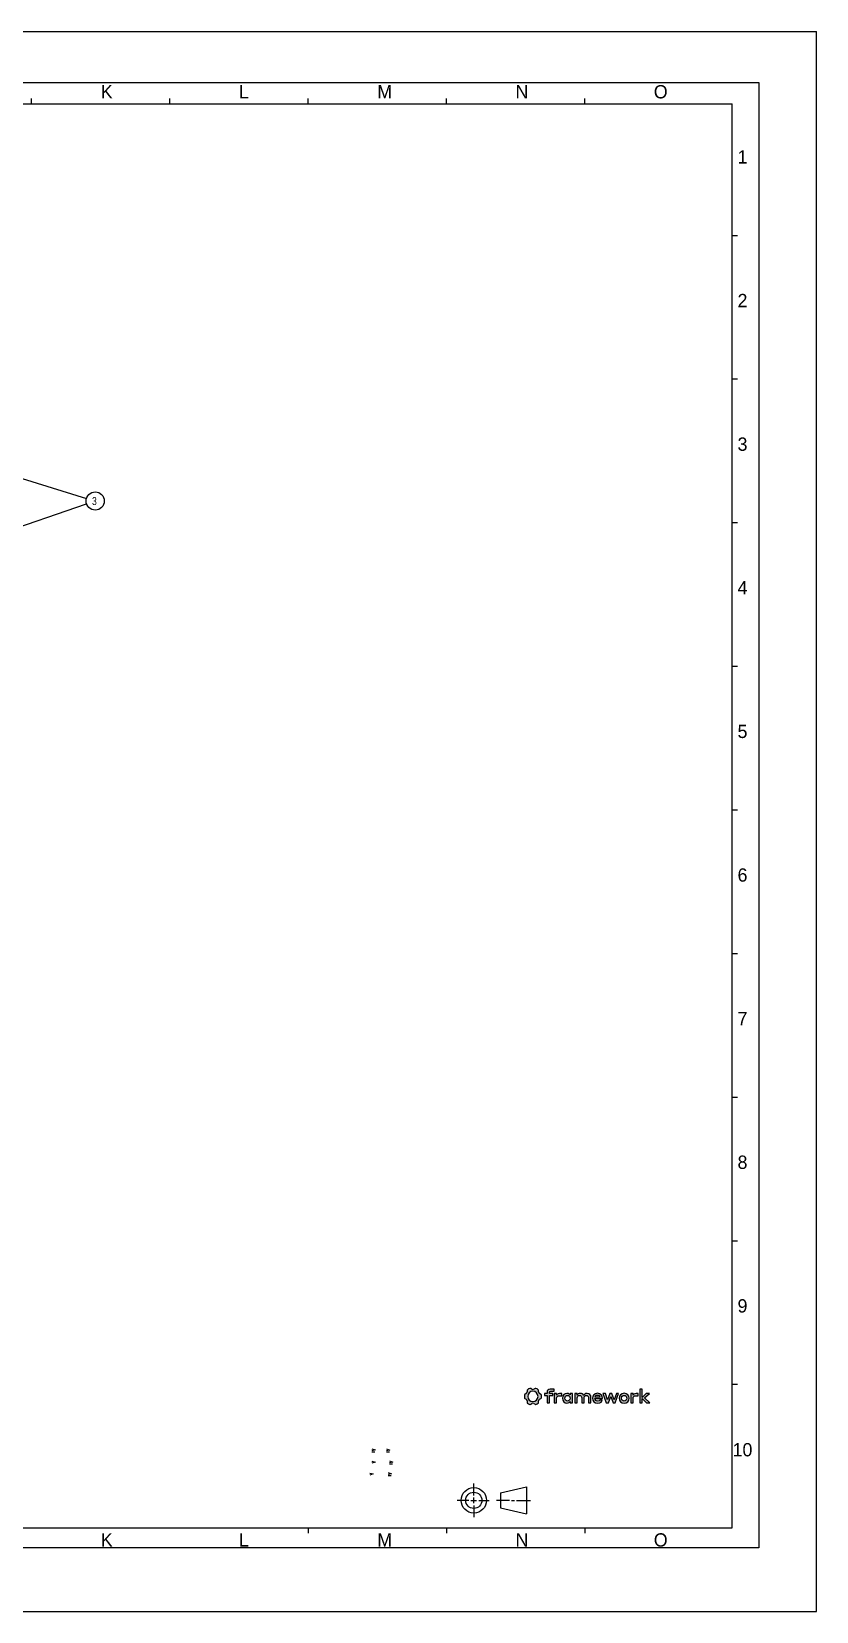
# Model space of a CAD drawing. Header units: millimetres. Extents: x 0 to 841, y 0 to 594.
# Drawn here: x 546 to 841, y 0 to 594 of the extents above; entities that cross this region are included whole.
import ezdxf

# ---------------------------------------------------------------- set-up
doc = ezdxf.new("R2010")
doc.units = ezdxf.units.MM
doc.header["$LTSCALE"] = 46.255
doc.layers.get('0').update_dxf_attribs({"linetype": 'CONTINUOUS'})
doc.layers.add('DETAIL', color=7, linetype='CONTINUOUS')
doc.styles.get("Standard").update_dxf_attribs({"font": 'txt', "width": 0.8})
doc.styles.add('TEXTSTYLE_2', font='txt')
doc.dimstyles.get("Standard").update_dxf_attribs({"dimtxt": 3, "dimasz": 2.1, "dimexe": 2, "dimexo": 1, "dimtad": 1, "dimzin": 0, "dimdsep": 46, "dimtxsty": 'STANDARD', "dimblk": '_FILLED', "dimblk1": '_FILLED', "dimblk2": '_FILLED', "dimcen": 0.09, "dimazin": 0, "dimtol": 1, "dimtp": 0.01, "dimtm": 0.01, "dimtfac": 1, "dimtofl": 0, "dimtmove": 0, "dimatfit": 3, "dimldrblk": '_FILLED', "dimfxl": 1, "dimtolj": 1, "dimtzin": 0, "dimarcsym": 0})

# ---------------------------------------------------------------- blocks, each defined once
blk = doc.blocks.new('SYM301_BL0', base_point=(680.55, 51.63))
at = {"color": 2, "linetype": 'CONTINUOUS'}
for p, q in [((679.93, 52.2), (681.17, 51.73)), ((681.15, 51.73), (679.93, 51.42)), ((679.93, 51.05), (681.12, 51.05))]:
    blk.add_line(p, q, dxfattribs=at)
blk = doc.blocks.new('SYM301_BL1', base_point=(681.04, 56.01))
at = {"color": 2, "linetype": 'CONTINUOUS'}
for p, q in [((680.42, 56.59), (681.66, 56.12)), ((681.63, 56.12), (680.42, 55.81)), ((680.42, 55.44), (681.61, 55.44))]:
    blk.add_line(p, q, dxfattribs=at)
blk = doc.blocks.new('SYM301_BL2', base_point=(679.89, 60.52))
at = {"color": 2, "linetype": 'CONTINUOUS'}
for p, q in [((679.27, 61.1), (680.51, 60.63)), ((680.49, 60.63), (679.27, 60.32)), ((679.27, 59.95), (680.46, 59.95))]:
    blk.add_line(p, q, dxfattribs=at)
blk = doc.blocks.new('SYM301_BL3', base_point=(674.39, 60.6))
at = {"color": 2, "linetype": 'CONTINUOUS'}
for p, q in [((673.77, 61.17), (675.01, 60.71)), ((674.99, 60.71), (673.77, 60.4)), ((673.77, 60.03), (674.96, 60.03))]:
    blk.add_line(p, q, dxfattribs=at)
blk = doc.blocks.new('SYM001_BL4', base_point=(674.36, 56.08))
at = {"color": 2, "linetype": 'CONTINUOUS'}
for p, q in [((674.98, 56.16), (673.74, 55.69)), ((673.76, 56.47), (674.98, 56.16))]:
    blk.add_line(p, q, dxfattribs=at)
blk = doc.blocks.new('SYM001_BL5', base_point=(673.63, 51.64))
at = {"color": 2, "linetype": 'CONTINUOUS'}
for p, q in [((674.25, 51.71), (673.01, 51.25)), ((673.03, 52.03), (674.25, 51.71))]:
    blk.add_line(p, q, dxfattribs=at)
blk = doc.blocks.new('_FILLED')
at = {"color": 0, "linetype": 'BYBLOCK'}
blk.add_solid([(0, 0), (-1, 0.17), (-1, -0.17)], dxfattribs=at)
blk = doc.blocks.new('BALLOON_BL7', base_point=(569.75, 417.49))
at = {"layer": 'DETAIL', "color": 2, "linetype": 'CONTINUOUS'}
blk.add_circle((569.75, 417.49), 3.42, dxfattribs=at)
at = {"layer": 'DETAIL', "color": 2, "linetype": 'CONTINUOUS', "insert": (568.55, 418.99), "char_height": 3, "width": 2.4, "attachment_point": 1, "line_spacing_factor": 0.9}
blk.add_mtext('3', dxfattribs=at)

msp = doc.modelspace()

# ---------------------------------------------------------------- hatches: boundary and pattern name
at = {"linetype": 'CONTINUOUS'}
h = msp.add_hatch(color=2, dxfattribs=at)
h.paths.add_polyline_path([(762.75, 78.36), (763.64, 80.81), (764.54, 78.36), (765.33, 78.36), (766.62, 81.91), (765.76, 81.91), (764.95, 79.56), (764.09, 81.93), (763.3, 81.93), (762.44, 79.54), (761.62, 81.91), (760.66, 81.91), (761.97, 78.36)])
edge = h.paths.add_edge_path()
edge.add_line((740.61, 78.39), (740.61, 81.16))
edge.add_line((740.61, 81.16), (741.87, 81.16))
edge.add_line((741.87, 81.16), (741.87, 81.91))
edge.add_line((741.87, 81.91), (740.61, 81.91))
edge.add_line((740.61, 81.91), (740.61, 82.25))
edge.add_spline(control_points=[(740.61, 82.25), (740.61, 82.6), (740.78, 82.8), (741.17, 82.8)], knot_values=[0, 0, 0, 0, 1, 1, 1, 1], degree=3, periodic=0)
edge.add_line((741.17, 82.8), (742.42, 82.8))
edge.add_line((742.42, 82.8), (742.42, 83.51))
edge.add_line((742.42, 83.51), (740.9, 83.51))
edge.add_spline(control_points=[(740.9, 83.51), (740.1, 83.51), (739.72, 83.1), (739.72, 82.42)], knot_values=[0, 0, 0, 0, 1, 1, 1, 1], degree=3, periodic=0)
edge.add_line((739.72, 82.42), (739.72, 81.91))
edge.add_line((739.72, 81.91), (738.76, 81.91))
edge.add_line((738.76, 81.91), (738.76, 81.16))
edge.add_line((738.76, 81.16), (739.72, 81.16))
edge.add_line((739.72, 81.16), (739.72, 78.39))
edge.add_line((739.72, 78.39), (740.61, 78.39))
edge = h.paths.add_edge_path()
edge.add_line((743.28, 78.39), (743.28, 80.24))
edge.add_spline(control_points=[(743.28, 80.24), (743.28, 80.79), (743.55, 81.04), (744.3, 81.04)], knot_values=[0, 0, 0, 0, 1, 1, 1, 1], degree=3, periodic=0)
edge.add_line((744.3, 81.04), (745.24, 81.04))
edge.add_line((745.24, 81.04), (745.24, 81.93))
edge.add_line((745.24, 81.93), (744.42, 81.93))
edge.add_spline(control_points=[(744.42, 81.93), (743.64, 81.93), (743.37, 81.52), (743.28, 81.32)], knot_values=[0, 0, 0, 0, 1, 1, 1, 1], degree=3, periodic=0)
edge.add_line((743.28, 81.32), (743.28, 81.91))
edge.add_line((743.28, 81.91), (742.4, 81.91))
edge.add_line((742.4, 81.91), (742.4, 78.39))
edge.add_line((742.4, 78.39), (743.28, 78.39))
edge = h.paths.add_edge_path()
edge.add_line((749.23, 78.39), (749.23, 81.91))
edge.add_line((749.23, 81.91), (748.34, 81.91))
edge.add_line((748.34, 81.91), (748.34, 81.38))
edge.add_spline(control_points=[(748.34, 81.38), (748.26, 81.52), (747.91, 81.98), (747.16, 81.98)], knot_values=[0, 0, 0, 0, 1, 1, 1, 1], degree=3, periodic=0)
edge.add_spline(control_points=[(747.16, 81.98), (746.25, 81.98), (745.5, 81.29), (745.5, 80.15)], knot_values=[0, 0, 0, 0, 1, 1, 1, 1], degree=3, periodic=0)
edge.add_spline(control_points=[(745.5, 80.15), (745.5, 78.99), (746.25, 78.31), (747.15, 78.31)], knot_values=[0, 0, 0, 0, 1, 1, 1, 1], degree=3, periodic=0)
edge.add_spline(control_points=[(747.15, 78.31), (747.93, 78.31), (748.27, 78.8), (748.34, 78.94)], knot_values=[0, 0, 0, 0, 1, 1, 1, 1], degree=3, periodic=0)
edge.add_line((748.34, 78.94), (748.34, 78.39))
edge.add_line((748.34, 78.39), (749.23, 78.39))
edge = h.paths.add_edge_path()
edge.add_line((751.02, 78.39), (751.02, 80.27))
edge.add_spline(control_points=[(751.02, 80.27), (751.02, 80.81), (751.36, 81.19), (751.88, 81.19)], knot_values=[0, 0, 0, 0, 1, 1, 1, 1], degree=3, periodic=0)
edge.add_spline(control_points=[(751.88, 81.19), (752.4, 81.19), (752.72, 80.82), (752.72, 80.27)], knot_values=[0, 0, 0, 0, 1, 1, 1, 1], degree=3, periodic=0)
edge.add_line((752.72, 80.27), (752.72, 78.39))
edge.add_line((752.72, 78.39), (753.61, 78.39))
edge.add_line((753.61, 78.39), (753.61, 80.27))
edge.add_spline(control_points=[(753.61, 80.27), (753.61, 80.81), (753.95, 81.19), (754.48, 81.19)], knot_values=[0, 0, 0, 0, 1, 1, 1, 1], degree=3, periodic=0)
edge.add_spline(control_points=[(754.48, 81.19), (754.99, 81.19), (755.31, 80.82), (755.31, 80.27)], knot_values=[0, 0, 0, 0, 1, 1, 1, 1], degree=3, periodic=0)
edge.add_line((755.31, 80.27), (755.31, 78.39))
edge.add_line((755.31, 78.39), (756.2, 78.39))
edge.add_line((756.2, 78.39), (756.2, 80.44))
edge.add_spline(control_points=[(756.2, 80.44), (756.2, 81.34), (755.63, 81.98), (754.74, 81.98)], knot_values=[0, 0, 0, 0, 1, 1, 1, 1], degree=3, periodic=0)
edge.add_spline(control_points=[(754.74, 81.98), (754, 81.98), (753.61, 81.52), (753.45, 81.2)], knot_values=[0, 0, 0, 0, 1, 1, 1, 1], degree=3, periodic=0)
edge.add_spline(control_points=[(753.45, 81.2), (753.23, 81.68), (752.77, 81.98), (752.17, 81.98)], knot_values=[0, 0, 0, 0, 1, 1, 1, 1], degree=3, periodic=0)
edge.add_spline(control_points=[(752.17, 81.98), (751.54, 81.98), (751.15, 81.57), (751.02, 81.32)], knot_values=[0, 0, 0, 0, 1, 1, 1, 1], degree=3, periodic=0)
edge.add_line((751.02, 81.32), (751.02, 81.91))
edge.add_line((751.02, 81.91), (750.13, 81.91))
edge.add_line((750.13, 81.91), (750.13, 78.39))
edge.add_line((750.13, 78.39), (751.02, 78.39))
edge = h.paths.add_edge_path()
edge.add_line((772.06, 78.39), (772.06, 80.24))
edge.add_spline(control_points=[(772.06, 80.24), (772.06, 80.79), (772.33, 81.04), (773.08, 81.04)], knot_values=[0, 0, 0, 0, 1, 1, 1, 1], degree=3, periodic=0)
edge.add_line((773.08, 81.04), (774.02, 81.04))
edge.add_line((774.02, 81.04), (774.02, 81.93))
edge.add_line((774.02, 81.93), (773.2, 81.93))
edge.add_spline(control_points=[(773.2, 81.93), (772.42, 81.93), (772.15, 81.52), (772.06, 81.32)], knot_values=[0, 0, 0, 0, 1, 1, 1, 1], degree=3, periodic=0)
edge.add_line((772.06, 81.32), (772.06, 81.91))
edge.add_line((772.06, 81.91), (771.18, 81.91))
edge.add_line((771.18, 81.91), (771.18, 78.39))
edge.add_line((771.18, 78.39), (772.06, 78.39))
h.paths.add_polyline_path([(775.42, 78.39), (775.42, 79.99), (777.1, 78.39), (778.29, 78.39), (776.32, 80.27), (778.19, 81.91), (777.03, 81.91), (775.42, 80.47), (775.42, 83.51), (774.54, 83.51), (774.54, 78.39)])
edge = h.paths.add_edge_path()
edge.add_spline(control_points=[(759.59, 79.42), (759.52, 79.32), (759.29, 79.04), (758.73, 79.04)], knot_values=[0, 0, 0, 0, 1, 1, 1, 1], degree=3, periodic=0)
edge.add_spline(control_points=[(758.73, 79.04), (758.15, 79.04), (757.75, 79.45), (757.71, 80)], knot_values=[0, 0, 0, 0, 1, 1, 1, 1], degree=3, periodic=0)
edge.add_line((757.71, 80), (760.5, 80))
edge.add_line((760.5, 80), (760.5, 80.1))
edge.add_spline(control_points=[(760.5, 80.1), (760.5, 81.25), (759.75, 82), (758.66, 82)], knot_values=[0, 0, 0, 0, 1, 1, 1, 1], degree=3, periodic=0)
edge.add_spline(control_points=[(758.66, 82), (757.58, 82), (756.82, 81.24), (756.82, 80.15)], knot_values=[0, 0, 0, 0, 1, 1, 1, 1], degree=3, periodic=0)
edge.add_spline(control_points=[(756.82, 80.15), (756.82, 79.09), (757.58, 78.3), (758.73, 78.3)], knot_values=[0, 0, 0, 0, 1, 1, 1, 1], degree=3, periodic=0)
edge.add_spline(control_points=[(758.73, 78.3), (759.93, 78.3), (760.41, 79.06), (760.46, 79.42)], knot_values=[0, 0, 0, 0, 1, 1, 1, 1], degree=3, periodic=0)
edge.add_line((760.46, 79.42), (759.59, 79.42))
edge = h.paths.add_edge_path()
edge.add_spline(control_points=[(757.74, 80.61), (757.85, 81.04), (758.18, 81.31), (758.66, 81.31)], knot_values=[0, 0, 0, 0, 1, 1, 1, 1], degree=3, periodic=0)
edge.add_spline(control_points=[(758.66, 81.31), (759.11, 81.31), (759.45, 81.06), (759.57, 80.61)], knot_values=[0, 0, 0, 0, 1, 1, 1, 1], degree=3, periodic=0)
edge.add_line((759.57, 80.61), (757.74, 80.61))
edge = h.paths.add_edge_path()
edge.add_spline(control_points=[(733.53, 83.82), (733.44, 83.88), (733.32, 83.89), (733.21, 83.85)], knot_values=[0, 0, 0, 0, 1, 1, 1, 1], degree=3, periodic=0)
edge.add_arc((734.37, 80.86), 3.2, 111.07378, 129.03995)
edge.add_spline(control_points=[(732.35, 83.35), (732.26, 83.28), (732.21, 83.17), (732.21, 83.06)], knot_values=[0, 0, 0, 0, 1, 1, 1, 1], degree=3, periodic=0)
edge.add_line((732.21, 83.06), (732.21, 82.51))
edge.add_arc((731.49, 82.51), 0.719, 299.96945, 360.00761, ccw=False)
edge.add_line((731.85, 81.89), (731.38, 81.61))
edge.add_spline(control_points=[(731.38, 81.61), (731.28, 81.55), (731.21, 81.46), (731.19, 81.35)], knot_values=[0, 0, 0, 0, 1, 1, 1, 1], degree=3, periodic=0)
edge.add_arc((734.38, 80.85), 3.22, 171.09821, 180.0254)
edge.add_arc((734.37, 80.84), 3.22, 179.9708, 188.91055)
edge.add_spline(control_points=[(731.19, 80.35), (731.21, 80.24), (731.28, 80.14), (731.38, 80.08)], knot_values=[0, 0, 0, 0, 1, 1, 1, 1], degree=3, periodic=0)
edge.add_line((731.38, 80.08), (731.85, 79.81))
edge.add_arc((731.49, 79.18), 0.72, 360.00654, 419.99405, ccw=False)
edge.add_line((732.21, 79.18), (732.21, 78.63))
edge.add_arc((732.58, 78.64), 0.37, 180.06249, 231.26673)
edge.add_arc((734.37, 80.83), 3.2, 230.96009, 248.92626)
edge.add_spline(control_points=[(733.21, 77.85), (733.32, 77.81), (733.44, 77.81), (733.53, 77.87)], knot_values=[0, 0, 0, 0, 1, 1, 1, 1], degree=3, periodic=0)
edge.add_line((733.53, 77.87), (734.01, 78.14))
edge.add_arc((734.37, 77.52), 0.72, 420.00755, 479.99245, ccw=False)
edge.add_line((734.73, 78.14), (735.21, 77.87))
edge.add_spline(control_points=[(735.21, 77.87), (735.3, 77.81), (735.42, 77.81), (735.53, 77.85)], knot_values=[0, 0, 0, 0, 1, 1, 1, 1], degree=3, periodic=0)
edge.add_arc((734.37, 80.84), 3.21, 291.07991, 309.01759)
edge.add_arc((736.16, 78.64), 0.371, 308.83386, 359.92757)
edge.add_line((736.53, 78.63), (736.53, 79.18))
edge.add_arc((737.25, 79.18), 0.72, 480.00594, 539.99346, ccw=False)
edge.add_line((736.89, 79.81), (737.37, 80.08))
edge.add_spline(control_points=[(737.37, 80.08), (737.46, 80.14), (737.53, 80.24), (737.55, 80.35)], knot_values=[0, 0, 0, 0, 1, 1, 1, 1], degree=3, periodic=0)
edge.add_arc((734.37, 80.85), 3.22, 351.05714, 359.99751)
edge.add_arc((734.36, 80.85), 3.22, 0.00629, 8.93405)
edge.add_arc((737.18, 81.29), 0.371, 8.73669, 59.92766)
edge.add_line((737.37, 81.61), (736.89, 81.89))
edge.add_arc((737.25, 82.51), 0.719, 539.99239, 600.03056, ccw=False)
edge.add_line((736.53, 82.51), (736.53, 83.06))
edge.add_spline(control_points=[(736.53, 83.06), (736.53, 83.17), (736.48, 83.28), (736.39, 83.35)], knot_values=[0, 0, 0, 0, 1, 1, 1, 1], degree=3, periodic=0)
edge.add_arc((734.37, 80.85), 3.21, 50.98238, 68.92006)
edge.add_spline(control_points=[(735.53, 83.85), (735.42, 83.89), (735.3, 83.88), (735.21, 83.82)], knot_values=[0, 0, 0, 0, 1, 1, 1, 1], degree=3, periodic=0)
edge.add_line((735.21, 83.82), (734.73, 83.55))
edge.add_arc((734.37, 84.17), 0.719, 599.94499, 660.05501, ccw=False)
edge.add_line((734.01, 83.55), (733.53, 83.82))
edge = h.paths.add_edge_path()
edge.add_arc((734.37, 80.85), 1.93, -89.99301, 0.00136)
edge.add_arc((734.37, 80.85), 1.93, -0.00136, 89.99301)
edge.add_arc((734.37, 80.85), 1.93, 90.00576, 179.99424)
edge.add_arc((734.37, 80.85), 1.93, 180.00576, 269.99424)
edge = h.paths.add_edge_path()
edge.add_spline(control_points=[(746.4, 80.15), (746.4, 80.75), (746.79, 81.2), (747.39, 81.2)], knot_values=[0, 0, 0, 0, 1, 1, 1, 1], degree=3, periodic=0)
edge.add_spline(control_points=[(747.39, 81.2), (747.97, 81.2), (748.35, 80.75), (748.35, 80.15)], knot_values=[0, 0, 0, 0, 1, 1, 1, 1], degree=3, periodic=0)
edge.add_spline(control_points=[(748.35, 80.15), (748.35, 79.55), (747.97, 79.09), (747.39, 79.09)], knot_values=[0, 0, 0, 0, 1, 1, 1, 1], degree=3, periodic=0)
edge.add_spline(control_points=[(747.39, 79.09), (746.79, 79.09), (746.4, 79.55), (746.4, 80.15)], knot_values=[0, 0, 0, 0, 1, 1, 1, 1], degree=3, periodic=0)
edge = h.paths.add_edge_path()
edge.add_spline(control_points=[(767.67, 80.15), (767.67, 80.74), (768.07, 81.2), (768.67, 81.2)], knot_values=[0, 0, 0, 0, 1, 1, 1, 1], degree=3, periodic=0)
edge.add_spline(control_points=[(768.67, 81.2), (769.26, 81.2), (769.66, 80.75), (769.66, 80.15)], knot_values=[0, 0, 0, 0, 1, 1, 1, 1], degree=3, periodic=0)
edge.add_spline(control_points=[(769.66, 80.15), (769.66, 79.55), (769.26, 79.09), (768.67, 79.09)], knot_values=[0, 0, 0, 0, 1, 1, 1, 1], degree=3, periodic=0)
edge.add_spline(control_points=[(768.67, 79.09), (768.07, 79.09), (767.67, 79.56), (767.67, 80.15)], knot_values=[0, 0, 0, 0, 1, 1, 1, 1], degree=3, periodic=0)
edge = h.paths.add_edge_path()
edge.add_spline(control_points=[(766.77, 80.15), (766.77, 79.08), (767.59, 78.3), (768.67, 78.3)], knot_values=[0, 0, 0, 0, 1, 1, 1, 1], degree=3, periodic=0)
edge.add_spline(control_points=[(768.67, 78.3), (769.74, 78.3), (770.56, 79.08), (770.56, 80.15)], knot_values=[0, 0, 0, 0, 1, 1, 1, 1], degree=3, periodic=0)
edge.add_spline(control_points=[(770.56, 80.15), (770.56, 81.22), (769.74, 82), (768.67, 82)], knot_values=[0, 0, 0, 0, 1, 1, 1, 1], degree=3, periodic=0)
edge.add_spline(control_points=[(768.67, 82), (767.59, 82), (766.77, 81.22), (766.77, 80.15)], knot_values=[0, 0, 0, 0, 1, 1, 1, 1], degree=3, periodic=0)

# ---------------------------------------------------------------- linework, layer by layer
at = {"color": 4, "linetype": 'CONTINUOUS'}
for p, q in [((0, 594), (841, 594)), ((841, 0), (841, 594)), ((16.34, 574.88), (819.34, 574.88)), ((819.34, 574.88), (819.34, 23.88)), ((25.84, 566.88), (809.34, 566.88)), ((545.84, 566.88), (545.84, 568.88)), ((597.84, 566.88), (597.84, 568.88)), ((649.84, 566.88), (649.84, 568.88)), ((701.84, 566.88), (701.84, 568.88)), ((753.84, 566.88), (753.84, 568.88)), ((809.34, 31.38), (809.34, 566.88)), ((809.34, 517.38), (811.34, 517.38)), ((809.34, 463.38), (811.34, 463.38)), ((809.34, 409.38), (811.34, 409.38)), ((809.34, 355.38), (811.34, 355.38)), ((809.34, 301.38), (811.34, 301.38)), ((809.34, 247.38), (811.34, 247.38)), ((809.34, 193.38), (811.34, 193.38)), ((809.34, 139.38), (811.34, 139.38)), ((809.34, 85.38), (811.34, 85.38)), ((25.84, 31.38), (809.34, 31.38)), ((649.84, 31.38), (649.84, 29.38)), ((701.84, 31.38), (701.84, 29.38)), ((753.84, 31.38), (753.84, 29.38)), ((819.34, 23.88), (16.34, 23.88)), ((0, 0), (841, 0))]:
    msp.add_line(p, q, dxfattribs=at)
at = {"color": 7, "linetype": 'CONTINUOUS'}
for p, q in [((734.01, 83.55), (733.53, 83.82)), ((735.21, 83.82), (734.73, 83.55)), ((742.42, 83.51), (740.9, 83.51)), ((742.42, 82.8), (742.42, 83.51)), ((775.42, 83.51), (774.54, 83.51)), ((774.54, 83.51), (774.54, 78.39)), ((775.42, 80.47), (775.42, 83.51)), ((731.85, 81.89), (731.38, 81.61)), ((731.38, 80.08), (731.85, 79.81)), ((732.21, 83.06), (732.21, 82.51)), ((732.21, 79.18), (732.21, 78.63)), ((733.53, 77.87), (734.01, 78.14)), ((734.73, 78.14), (735.21, 77.87)), ((736.53, 82.51), (736.53, 83.06)), ((736.53, 78.63), (736.53, 79.18)), ((737.37, 81.61), (736.89, 81.89)), ((736.89, 79.81), (737.37, 80.08)), ((739.72, 81.91), (738.76, 81.91)), ((738.76, 81.91), (738.76, 81.16)), ((738.76, 81.16), (739.72, 81.16)), ((739.72, 82.42), (739.72, 81.91)), ((739.72, 81.16), (739.72, 78.39)), ((739.72, 78.39), (740.61, 78.39)), ((740.61, 81.91), (740.61, 82.25)), ((741.87, 81.91), (740.61, 81.91)), ((740.61, 81.16), (741.87, 81.16)), ((740.61, 78.39), (740.61, 81.16)), ((741.17, 82.8), (742.42, 82.8)), ((741.87, 81.16), (741.87, 81.91)), ((743.28, 81.91), (742.4, 81.91)), ((742.4, 81.91), (742.4, 78.39)), ((742.4, 78.39), (743.28, 78.39)), ((743.28, 81.32), (743.28, 81.91)), ((743.28, 78.39), (743.28, 80.24)), ((744.3, 81.04), (745.24, 81.04)), ((745.24, 81.93), (744.42, 81.93)), ((745.24, 81.04), (745.24, 81.93)), ((749.23, 81.91), (748.34, 81.91)), ((748.34, 81.91), (748.34, 81.38)), ((748.34, 78.94), (748.34, 78.39)), ((748.34, 78.39), (749.23, 78.39)), ((749.23, 78.39), (749.23, 81.91)), ((751.02, 81.91), (750.13, 81.91)), ((750.13, 81.91), (750.13, 78.39)), ((750.13, 78.39), (751.02, 78.39)), ((751.02, 81.32), (751.02, 81.91)), ((751.02, 78.39), (751.02, 80.27)), ((752.72, 80.27), (752.72, 78.39)), ((752.72, 78.39), (753.61, 78.39)), ((753.61, 78.39), (753.61, 80.27)), ((755.31, 80.27), (755.31, 78.39)), ((755.31, 78.39), (756.2, 78.39)), ((756.2, 78.39), (756.2, 80.44)), ((757.71, 80), (760.5, 80)), ((759.57, 80.61), (757.74, 80.61)), ((760.46, 79.42), (759.59, 79.42)), ((760.5, 80), (760.5, 80.1)), ((761.62, 81.91), (760.66, 81.91)), ((760.66, 81.91), (761.97, 78.36)), ((762.44, 79.54), (761.62, 81.91)), ((761.97, 78.36), (762.75, 78.36)), ((763.3, 81.93), (762.44, 79.54)), ((762.75, 78.36), (763.64, 80.81)), ((764.09, 81.93), (763.3, 81.93)), ((763.64, 80.81), (764.54, 78.36)), ((764.95, 79.56), (764.09, 81.93)), ((764.54, 78.36), (765.33, 78.36)), ((765.76, 81.91), (764.95, 79.56)), ((765.33, 78.36), (766.62, 81.91)), ((766.62, 81.91), (765.76, 81.91)), ((772.06, 81.91), (771.18, 81.91)), ((771.18, 81.91), (771.18, 78.39)), ((771.18, 78.39), (772.06, 78.39)), ((772.06, 81.32), (772.06, 81.91)), ((772.06, 78.39), (772.06, 80.24)), ((773.08, 81.04), (774.02, 81.04)), ((774.02, 81.93), (773.2, 81.93)), ((774.02, 81.04), (774.02, 81.93)), ((774.54, 78.39), (775.42, 78.39)), ((777.03, 81.91), (775.42, 80.47)), ((775.42, 79.99), (777.1, 78.39)), ((775.42, 78.39), (775.42, 79.99)), ((776.32, 80.27), (778.19, 81.91)), ((778.29, 78.39), (776.32, 80.27)), ((778.19, 81.91), (777.03, 81.91)), ((777.1, 78.39), (778.29, 78.39)), ((712.14, 43.64), (712.14, 48.04)), ((710.26, 41.76), (705.86, 41.76)), ((711.07, 41.76), (713.21, 41.76)), ((712.14, 40.69), (712.14, 42.83)), ((714.03, 41.76), (717.93, 41.76)), ((725.58, 41.76), (720.62, 41.76)), ((722.12, 44.63), (732, 46.78)), ((722.12, 44.63), (722.12, 38.9)), ((726.38, 41.76), (727.4, 41.76)), ((728.2, 41.76), (733.5, 41.76)), ((732, 46.78), (732, 36.74)), ((712.14, 39.88), (712.14, 35.48)), ((722.12, 38.9), (732, 36.74))]:
    msp.add_line(p, q, dxfattribs=at)
for radius in [4.78, 3.06]:
    msp.add_circle((712.14, 41.76), radius, dxfattribs=at)
for centre, radius, start, end in [((734.37, 80.86), 3.2, 111.07378, 129.03995), ((734.37, 84.17), 0.719, 239.94499, 300.05501), ((734.37, 80.85), 3.21, 50.98238, 68.92006), ((734.38, 80.85), 3.22, 171.09821, 180.0254), ((734.37, 80.84), 3.22, 179.9708, 188.91055), ((731.49, 82.51), 0.719, 299.96945, 0.00761), ((731.49, 79.18), 0.72, 0.00654, 59.99405), ((732.58, 78.64), 0.37, 180.06249, 231.26673), ((734.37, 80.83), 3.2, 230.96009, 248.92626), ((734.37, 80.85), 1.93, 90.00576, 179.99424), ((734.37, 80.85), 1.93, 180.00576, 269.99424), ((734.37, 77.52), 0.72, 60.00755, 119.99245), ((734.37, 80.85), 1.93, 359.99864, 89.99301), ((734.37, 80.85), 1.93, 270.00699, 0.00136), ((734.37, 80.84), 3.21, 291.07991, 309.01759), ((736.16, 78.64), 0.371, 308.83386, 359.92757), ((737.25, 82.51), 0.719, 179.99239, 240.03056), ((737.25, 79.18), 0.72, 120.00594, 179.99346), ((737.18, 81.29), 0.371, 8.73669, 59.92766), ((734.36, 80.85), 3.22, 0.00629, 8.93405), ((734.37, 80.85), 3.22, 351.05714, 359.99751)]:
    msp.add_arc(centre, radius, start, end, dxfattribs=at)
for points in [[(732.35, 83.35), (732.26, 83.28), (732.21, 83.17), (732.21, 83.06)], [(733.53, 83.82), (733.44, 83.88), (733.32, 83.89), (733.21, 83.85)], [(735.53, 83.85), (735.42, 83.89), (735.3, 83.88), (735.21, 83.82)], [(736.53, 83.06), (736.53, 83.17), (736.48, 83.28), (736.39, 83.35)], [(740.9, 83.51), (740.1, 83.51), (739.72, 83.1), (739.72, 82.42)], [(731.38, 81.61), (731.28, 81.55), (731.21, 81.46), (731.19, 81.35)], [(731.19, 80.35), (731.21, 80.24), (731.28, 80.14), (731.38, 80.08)], [(733.21, 77.85), (733.32, 77.81), (733.44, 77.81), (733.53, 77.87)], [(735.21, 77.87), (735.3, 77.81), (735.42, 77.81), (735.53, 77.85)], [(737.37, 80.08), (737.46, 80.14), (737.53, 80.24), (737.55, 80.35)], [(740.61, 82.25), (740.61, 82.6), (740.78, 82.8), (741.17, 82.8)], [(744.42, 81.93), (743.64, 81.93), (743.37, 81.52), (743.28, 81.32)], [(743.28, 80.24), (743.28, 80.79), (743.55, 81.04), (744.3, 81.04)], [(747.16, 81.98), (746.25, 81.98), (745.5, 81.29), (745.5, 80.15)], [(745.5, 80.15), (745.5, 78.99), (746.25, 78.31), (747.15, 78.31)], [(746.4, 80.15), (746.4, 80.75), (746.79, 81.2), (747.39, 81.2)], [(747.39, 79.09), (746.79, 79.09), (746.4, 79.55), (746.4, 80.15)], [(747.15, 78.31), (747.93, 78.31), (748.27, 78.8), (748.34, 78.94)], [(748.34, 81.38), (748.26, 81.52), (747.91, 81.98), (747.16, 81.98)], [(747.39, 81.2), (747.97, 81.2), (748.35, 80.75), (748.35, 80.15)], [(748.35, 80.15), (748.35, 79.55), (747.97, 79.09), (747.39, 79.09)], [(752.17, 81.98), (751.54, 81.98), (751.15, 81.57), (751.02, 81.32)], [(751.02, 80.27), (751.02, 80.81), (751.36, 81.19), (751.88, 81.19)], [(751.88, 81.19), (752.4, 81.19), (752.72, 80.82), (752.72, 80.27)], [(753.45, 81.2), (753.23, 81.68), (752.77, 81.98), (752.17, 81.98)], [(754.74, 81.98), (754, 81.98), (753.61, 81.52), (753.45, 81.2)], [(753.61, 80.27), (753.61, 80.81), (753.95, 81.19), (754.48, 81.19)], [(754.48, 81.19), (754.99, 81.19), (755.31, 80.82), (755.31, 80.27)], [(756.2, 80.44), (756.2, 81.34), (755.63, 81.98), (754.74, 81.98)], [(758.66, 82), (757.58, 82), (756.82, 81.24), (756.82, 80.15)], [(756.82, 80.15), (756.82, 79.09), (757.58, 78.3), (758.73, 78.3)], [(758.73, 79.04), (758.15, 79.04), (757.75, 79.45), (757.71, 80)], [(757.74, 80.61), (757.85, 81.04), (758.18, 81.31), (758.66, 81.31)], [(760.5, 80.1), (760.5, 81.25), (759.75, 82), (758.66, 82)], [(758.66, 81.31), (759.11, 81.31), (759.45, 81.06), (759.57, 80.61)], [(758.73, 78.3), (759.93, 78.3), (760.41, 79.06), (760.46, 79.42)], [(759.59, 79.42), (759.52, 79.32), (759.29, 79.04), (758.73, 79.04)], [(768.67, 82), (767.59, 82), (766.77, 81.22), (766.77, 80.15)], [(766.77, 80.15), (766.77, 79.08), (767.59, 78.3), (768.67, 78.3)], [(767.67, 80.15), (767.67, 80.74), (768.07, 81.2), (768.67, 81.2)], [(768.67, 79.09), (768.07, 79.09), (767.67, 79.56), (767.67, 80.15)], [(770.56, 80.15), (770.56, 81.22), (769.74, 82), (768.67, 82)], [(768.67, 81.2), (769.26, 81.2), (769.66, 80.75), (769.66, 80.15)], [(769.66, 80.15), (769.66, 79.55), (769.26, 79.09), (768.67, 79.09)], [(768.67, 78.3), (769.74, 78.3), (770.56, 79.08), (770.56, 80.15)], [(773.2, 81.93), (772.42, 81.93), (772.15, 81.52), (772.06, 81.32)], [(772.06, 80.24), (772.06, 80.79), (772.33, 81.04), (773.08, 81.04)]]:
    msp.add_open_spline(points, degree=3, dxfattribs=at)

# ---------------------------------------------------------------- block references
at = {"color": 2, "linetype": 'CONTINUOUS'}
for name, p in [('SYM301_BL3', (674.39, 60.6)), ('SYM301_BL2', (679.89, 60.52)), ('SYM001_BL4', (674.36, 56.08)), ('SYM301_BL1', (681.04, 56.01)), ('SYM001_BL5', (673.63, 51.64)), ('SYM301_BL0', (680.55, 51.63))]:
    msp.add_blockref(name, p, dxfattribs=at)
at = {"layer": 'DETAIL', "color": 2, "linetype": 'CONTINUOUS'}
msp.add_blockref('BALLOON_BL7', (569.75, 417.49), dxfattribs=at)

# ---------------------------------------------------------------- texts
at = {"color": 2, "linetype": 'CONTINUOUS', "char_height": 5, "attachment_point": 1, "line_spacing_factor": 0.9, "style": 'TEXTSTYLE_2'}
for s, insert, width in [('K', (571.84, 573.88), 5), ('L', (623.84, 573.88), 5), ('M', (675.84, 573.88), 5), ('N', (727.84, 573.88), 5), ('O', (779.84, 573.88), 5), ('1', (811.34, 549.38), 5), ('2', (811.34, 495.38), 5), ('3', (811.34, 441.38), 5), ('4', (811.34, 387.38), 5), ('5', (811.34, 333.38), 5), ('6', (811.34, 279.38), 5), ('7', (811.34, 225.38), 5), ('8', (811.34, 171.38), 5), ('9', (811.34, 117.38), 5), ('10', (809.48, 63.3), 10), ('K', (571.84, 29.38), 5), ('L', (623.84, 29.38), 5), ('M', (675.84, 29.38), 5), ('N', (727.84, 29.38), 5), ('O', (779.84, 29.38), 5)]:
    msp.add_mtext(s, dxfattribs=dict(at, insert=insert, width=width))

# ---------------------------------------------------------------- leaders
at = {"layer": 'DETAIL', "color": 2, "linetype": 'CONTINUOUS'}
for points in [[(507.53, 436.68), (566.48, 418.5)], [(507.21, 396.03), (566.51, 416.38)]]:
    msp.add_leader(points, dimstyle='STANDARD', override={"dimtad": 0}, dxfattribs=at)

doc.saveas('drawing.dxf')
